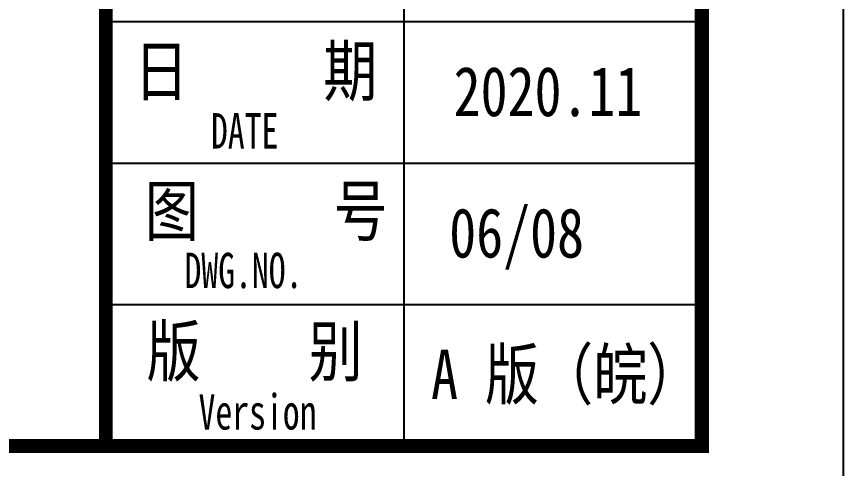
# Model space of a CAD drawing. Extents: x -266287 to 275962, y -324567 to 363765.
# Drawn here: x -83447 to -71765, y -149886 to -143495 of the extents above; entities that cross this region are included whole.
import ezdxf
from ezdxf.enums import TextEntityAlignment as Align

# ---------------------------------------------------------------- set-up
doc = ezdxf.new("R2010")
doc.units = 0
doc.header["$LTSCALE"] = 1000
doc.layers.get('0').update_dxf_attribs({"linetype": 'CONTINUOUS'})
doc.layers.add('0-TK', color=4, linetype='CONTINUOUS')
doc.layers.add('PUB_TITLE', color=4, linetype='CONTINUOUS')
doc.styles.add('-黑体', font='simhei.ttf', dxfattribs={"width": 0.8})

msp = doc.modelspace()

# ---------------------------------------------------------------- linework, layer by layer
at = {"layer": '0-TK', "const_width": 191.9817}
msp.add_lwpolyline([(-82183.49798, -149566.69496), (-82183.49798, -69566.69496)], dxfattribs=at)
at = {"layer": 'PUB_TITLE'}
for p, q in [((-77974.04313, -123998.43049), (-77974.04313, -149566.69496)), ((-82183.49798, -143566.69496), (-73764.58828, -143566.69496)), ((-82183.49798, -145566.69496), (-73764.58828, -145566.69496)), ((-82183.49798, -147566.69496), (-73764.58828, -147566.69496)), ((-82183.49798, -149566.69496), (-73764.58828, -149566.69496))]:
    msp.add_line(p, q, dxfattribs=at)
msp.add_lwpolyline([(-220364.58828, -151566.69496), (-71764.58828, -151566.69496), (-71764.58828, -67566.69496), (-220364.58828, -67566.69496)], close=True, dxfattribs=at)
at = {"layer": 'PUB_TITLE', "const_width": 200}
msp.add_lwpolyline([(-215364.58828, -149566.69496), (-73764.58828, -149566.69496), (-73764.58828, -69566.69496), (-215364.58828, -69566.69496)], close=True, dxfattribs=at)

# ---------------------------------------------------------------- texts
at = {"style": '-黑体'}
for s, height, width, p in [('日     期', 700, 0.8, (-81783.31119, -144264.87669, -0.28634)), ('DATE', 500, 0.7, (-80699.93521, -145111.80841, -0.28634)), ('DWG.NO.', 500, 0.7, (-81073.73799, -147085.51172)), ('Version', 500, 0.7, (-80875.46151, -149085.57287, 0.28634))]:
    msp.add_text(s, height=height, dxfattribs=dict(at, width=width)).set_placement(p, align=Align.MIDDLE_LEFT)
at = {"style": '-黑体', "width": 0.8}
for s, p in [('2020.11', (-77271.88203, -144903.85902, -0.28634)), ('06/08', (-77334.30414, -146903.85902, -0.28634)), ('A 版（皖）', (-77590.86418, -148903.85902, -0.28634))]:
    msp.add_text(s, height=700, dxfattribs=at).set_placement(p)
for s, p in [('图     号', (-79918.98715, -146243.40562)), ('版    别', (-80083.27499, -148228.16047, 0.28634))]:
    msp.add_text(s, height=700, dxfattribs=at).set_placement(p, align=Align.MIDDLE_CENTER)

doc.saveas('drawing.dxf')
